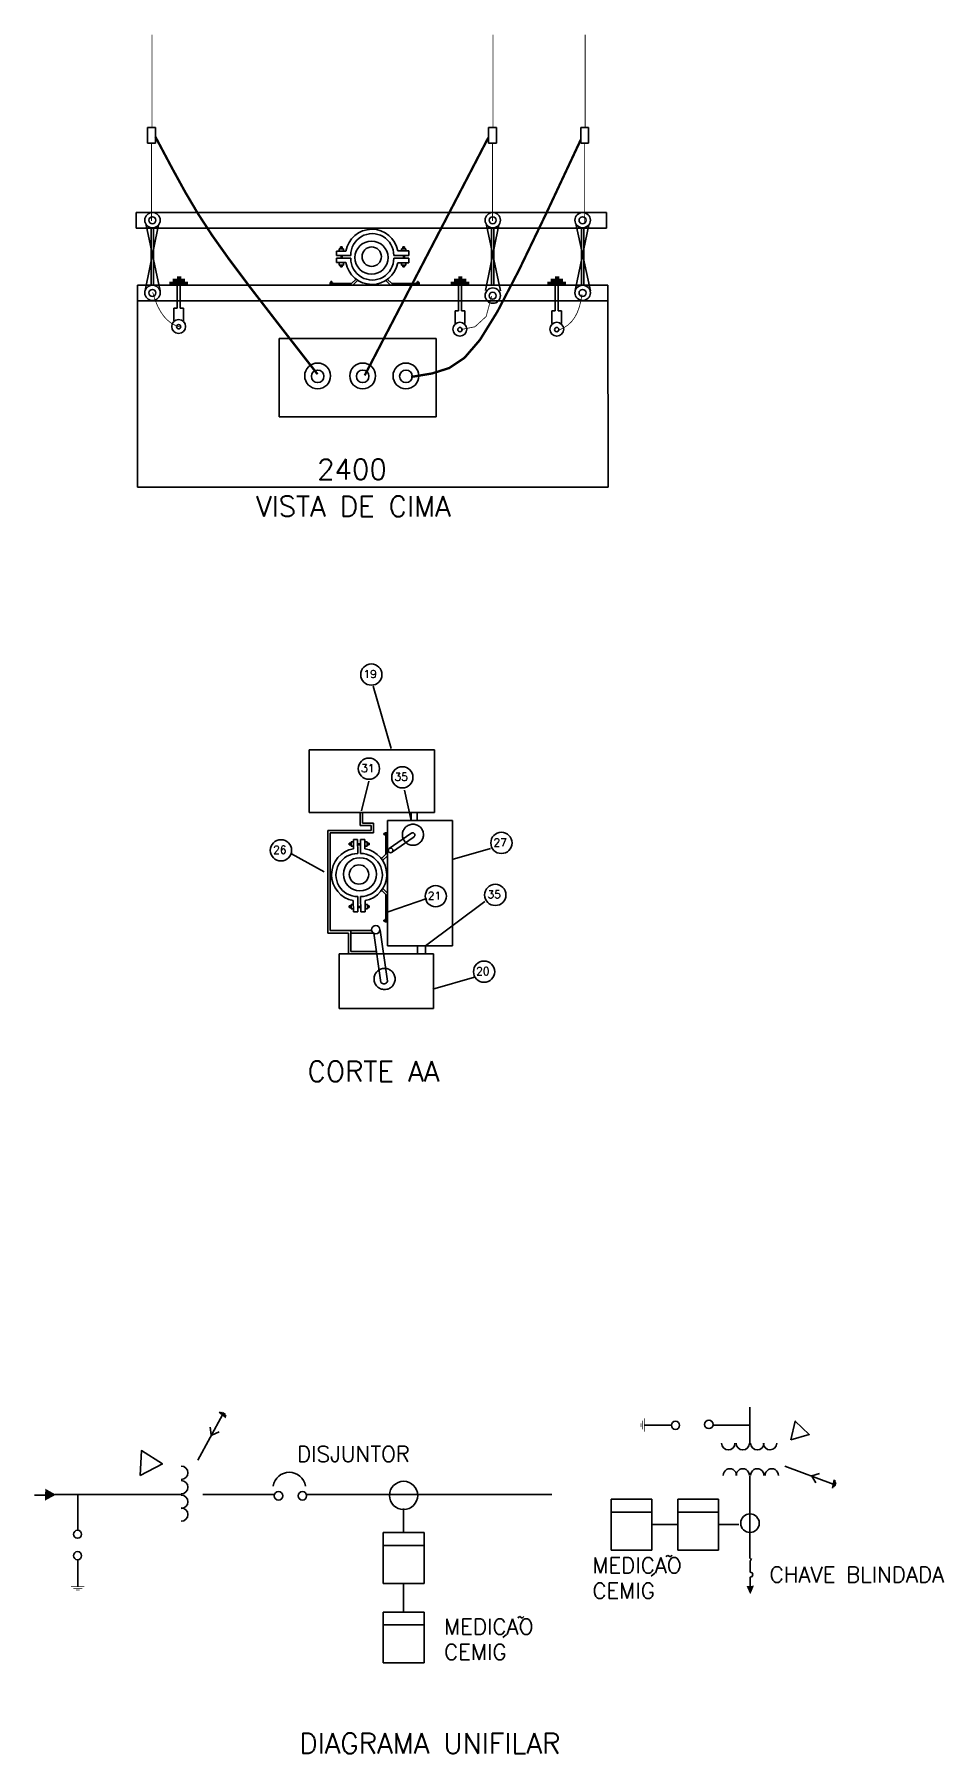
# Model space of a CAD drawing. Extents: x 0 to 422, y 0 to 49.
# Drawn here: x 0.3908 to 0.5068, y 0.1892 to 0.4086 of the extents above; entities that cross this region are included whole.
import ezdxf

# ---------------------------------------------------------------- set-up
doc = ezdxf.new("R2010")
doc.units = 0
doc.header["$LTSCALE"] = 100
doc.header["$MEASUREMENT"] = 0
doc.linetypes.add('DASHED', pattern=[0.75, 0.5, -0.25])
doc.layers.get('0').update_dxf_attribs({"linetype": 'CONTINUOUS'})
doc.styles.add('ROMANS', font='ROMANS.shx', dxfattribs={"height": 250})

msp = doc.modelspace()

# ---------------------------------------------------------------- linework, layer by layer
for p, q in [((0.4052167219334371, 0.3966959749875568), (0.4062167219334371, 0.3966959749875568)), ((0.4052167219334371, 0.3946959749875568), (0.4052167219334371, 0.3966959749875568)), ((0.4062167219334371, 0.3966959749875568), (0.4062167219334371, 0.3946959749875568)), ((0.4487085146964511, 0.3966959749875568), (0.4497085146964511, 0.3966959749875568)), ((0.4487085146964511, 0.3946959749875568), (0.4487085146964511, 0.3966959749875568)), ((0.4497085146964511, 0.3966959749875568), (0.4497085146964511, 0.3946959749875568)), ((0.4604726895688092, 0.3946959749875568), (0.4604726895688092, 0.3966959749875568)), ((0.4604726895688092, 0.3966959749875568), (0.4614726895688092, 0.3966959749875568)), ((0.4614726895688092, 0.3966959749875568), (0.4614726895688092, 0.3946959749875568)), ((0.4062167219334371, 0.3946959749875568), (0.4052167219334371, 0.3946959749875568)), ((0.4497085146964511, 0.3946959749875568), (0.4487085146964511, 0.3946959749875568)), ((0.4614726895688092, 0.3946959749875568), (0.4604726895688092, 0.3946959749875568)), ((0.4037534609374626, 0.3858768398964381), (0.4637534609374626, 0.3858768398964381)), ((0.4037534609374626, 0.3838768398964381), (0.4037534609374626, 0.3858768398964381)), ((0.4637534609374626, 0.3838768398964381), (0.4037534609374626, 0.3838768398964381)), ((0.4066072259145603, 0.3842954630522768), (0.4048861265252225, 0.3758977942232773)), ((0.4050112986783237, 0.3842641907540565), (0.4068262748717304, 0.3758665230412476)), ((0.4056684455498338, 0.3838889287563689), (0.4056684455498338, 0.3765857758545935)), ((0.4059813728515775, 0.3838889287563689), (0.4059813728515775, 0.3765857758545935)), ((0.4500239059215209, 0.3842954630522768), (0.4483028065321834, 0.3758977942232773)), ((0.4484279786852843, 0.3842641907540565), (0.450242954878691, 0.3758665230412476)), ((0.4490851255567945, 0.3838889287563689), (0.4490851255567945, 0.3765857758545935)), ((0.4493980528585382, 0.3838889287563689), (0.4493980528585382, 0.3765857758545935)), ((0.4614893803727609, 0.3842954630522768), (0.4597682809834231, 0.3758977942232773)), ((0.4598934531365241, 0.3842641907540565), (0.4617084293299309, 0.3758665230412476)), ((0.4605506000080344, 0.3838889287563689), (0.4605506000080344, 0.3765857758545935)), ((0.4608635273097781, 0.3838889287563689), (0.4608635273097781, 0.3765857758545935)), ((0.4637534609374626, 0.3858768398964381), (0.4637534609374626, 0.3838768398964381)), ((0.4293219393371162, 0.3809294036412685), (0.430513133740595, 0.3809294036412685)), ((0.4293219393371162, 0.3809294036412685), (0.4293219393371162, 0.3803948413578405)), ((0.4293219393371162, 0.3803948413578405), (0.4311226545951226, 0.3803948413578405)), ((0.4293219393371162, 0.3800169674105506), (0.4311226545951226, 0.3800169674105506)), ((0.4293219393371162, 0.3800169674105506), (0.4293219393371162, 0.3794824051271226)), ((0.4293219393371162, 0.3794824051271226), (0.430513133740595, 0.3794824051271226)), ((0.429634849791952, 0.3812361162521748), (0.4301893904382879, 0.3812361162521748)), ((0.429634849791952, 0.3809469861987191), (0.429634849791952, 0.3812361162521748)), ((0.429803622836491, 0.3814770587742433), (0.4300206173937487, 0.3814770587742433)), ((0.429803622836491, 0.3812602116395792), (0.429803622836491, 0.3814770587742433)), ((0.429900065861929, 0.3803928198575014), (0.429900065861929, 0.3800073131195605)), ((0.4300206173937487, 0.3814770587742433), (0.4300206173937487, 0.3812602116395792)), ((0.4300206173937487, 0.3803928198575014), (0.4300206173937487, 0.3800073131195605)), ((0.4301893904382879, 0.3812361162521748), (0.4301893904382879, 0.3809469861987191)), ((0.4366175433939235, 0.3803948413578405), (0.4385529924074689, 0.3803948413578405)), ((0.4366175433939235, 0.3800169674105506), (0.4385529924074689, 0.3800169674105506)), ((0.4371298035812755, 0.3809537014993366), (0.4385529924074689, 0.3809537014993366)), ((0.437615408897958, 0.3809469861987191), (0.437615408897958, 0.3812361162521748)), ((0.437615408897958, 0.3812361162521748), (0.4381699495442942, 0.3812361162521748)), ((0.4377841819424972, 0.3812602116395792), (0.4377841819424972, 0.3814770587742433)), ((0.4377841819424972, 0.3814770587742433), (0.438001176499755, 0.3814770587742433)), ((0.437880624967935, 0.3803928198575014), (0.437880624967935, 0.3800073131195605)), ((0.438001176499755, 0.3814770587742433), (0.438001176499755, 0.3812602116395792)), ((0.438001176499755, 0.3803928198575014), (0.438001176499755, 0.3800073131195605)), ((0.4381699495442942, 0.3812361162521748), (0.4381699495442942, 0.3809469861987191)), ((0.4385529924074689, 0.3809537014993366), (0.4385529924074689, 0.3803948413578405)), ((0.4385529924074689, 0.3800169674105506), (0.4385529924074689, 0.3794581072690545)), ((0.429634849791952, 0.3794531467783427), (0.429634849791952, 0.3791640167248871)), ((0.429634849791952, 0.3791640167248871), (0.4301893904382879, 0.3791640167248871)), ((0.429803622836491, 0.3791399213374821), (0.429803622836491, 0.3789230742028186)), ((0.429803622836491, 0.3789230742028186), (0.4300206173937487, 0.3789230742028186)), ((0.4300206173937487, 0.3789230742028186), (0.4300206173937487, 0.3791399213374821)), ((0.4301893904382879, 0.3791640167248871), (0.4301893904382879, 0.3794531467783427)), ((0.4318173633530552, 0.3773771396561106), (0.4312283306322872, 0.3767885049711472)), ((0.4357916901392911, 0.3773615821004432), (0.4363628127030271, 0.3767908451026202)), ((0.4371298035812755, 0.3794581072690545), (0.4385529924074689, 0.3794581072690545)), ((0.437615408897958, 0.3794531467783427), (0.437615408897958, 0.3791640167248871)), ((0.437615408897958, 0.3791640167248871), (0.4381699495442942, 0.3791640167248871)), ((0.4377841819424972, 0.3791399213374821), (0.4377841819424972, 0.3789230742028186)), ((0.4377841819424972, 0.3789230742028186), (0.438001176499755, 0.3789230742028186)), ((0.438001176499755, 0.3789230742028186), (0.438001176499755, 0.3791399213374821)), ((0.4381699495442942, 0.3791640167248871), (0.4381699495442942, 0.3794531467783427)), ((0.4039239239230293, 0.3766035578791834), (0.4639239239230296, 0.3766035578791834)), ((0.4039239239230293, 0.3746035578791834), (0.4039239239230293, 0.3766035578791834)), ((0.4089827403609069, 0.3765183010464526), (0.4089827403609069, 0.3736703911015307)), ((0.4093678495417667, 0.3765183010464526), (0.4093678495417667, 0.3736703911015307)), ((0.4284834533473829, 0.3769460915591545), (0.4288049570053873, 0.3769460915591545)), ((0.4284834533473829, 0.3767885049711472), (0.4284834533473826, 0.3769460915591545)), ((0.4312283306322872, 0.3767885049711472), (0.4284901272253386, 0.3767885049711472)), ((0.4284901272253386, 0.3767885049711472), (0.4284901272253386, 0.3766047315970827)), ((0.4285900688632738, 0.377056535750694), (0.4286983392496064, 0.377056535750694)), ((0.4285900688632738, 0.3769460915591545), (0.4285900688632738, 0.377056535750694)), ((0.4286983392496064, 0.377056535750694), (0.4286983392496064, 0.3769460915591545)), ((0.4288049570053873, 0.3769460915591545), (0.4288049570053873, 0.3767885049711472)), ((0.4320201058378785, 0.3772194298091249), (0.4314038190592743, 0.3766035578791834)), ((0.4355901179967699, 0.3771937182300703), (0.4361802783476568, 0.3766035578791834)), ((0.4363628127030271, 0.3767908451026202), (0.4398567369330432, 0.3767908451026202)), ((0.4395363497211112, 0.3769460915591545), (0.439857853379116, 0.3769460915591545)), ((0.4395363497211112, 0.3767885049711472), (0.4395363497211112, 0.3769460915591545)), ((0.4396429652370026, 0.3769460915591545), (0.4396429652370026, 0.377056535750694)), ((0.4396429652370026, 0.377056535750694), (0.4397512356233353, 0.377056535750694)), ((0.4397512356233353, 0.377056535750694), (0.4397512356233353, 0.3769460915591545)), ((0.4398567369330432, 0.3767908451026202), (0.4398567369330432, 0.3766025383796933)), ((0.439857853379116, 0.3769460915591545), (0.439857853379116, 0.3767885049711472)), ((0.4448614945809224, 0.3765183010464526), (0.4448614945809224, 0.3733141416582576)), ((0.4452466037617823, 0.3765183010464526), (0.4452466037617823, 0.3733141416582576)), ((0.4572195503800387, 0.3765183010464526), (0.4572195503800387, 0.3733141416582576)), ((0.4576046595608984, 0.3765183010464526), (0.4576046595608984, 0.3733141416582576)), ((0.4639239239230296, 0.3766035578791834), (0.4639239239230296, 0.3746035578791834)), ((0.4639239239230296, 0.3746035578791834), (0.4039239239230293, 0.3746035578791834)), ((0.4039239239230293, 0.3746035578791834), (0.4039239239230293, 0.350835441459231)), ((0.4085591216484153, 0.3736703911015307), (0.4085591216484153, 0.3720540094194326)), ((0.4089827403609069, 0.3736703911015307), (0.4085591216484153, 0.3736703911015307)), ((0.4093678495417667, 0.3736703911015307), (0.4097914697947628, 0.3736703911015307)), ((0.4097914697947628, 0.3736703911015307), (0.4097914697947628, 0.3720540094194326)), ((0.4444378758684308, 0.3733141416582576), (0.4444378758684308, 0.3716977599761595)), ((0.4448614945809224, 0.3733141416582576), (0.4444378758684308, 0.3733141416582576)), ((0.4452466037617823, 0.3733141416582576), (0.4456702240147785, 0.3733141416582576)), ((0.4456702240147785, 0.3733141416582576), (0.4456702240147785, 0.3716977599761595)), ((0.4572195503800387, 0.3733141416582576), (0.4567959316675471, 0.3733141416582576)), ((0.4567959316675471, 0.3733141416582576), (0.4567959316675471, 0.3716977599761595)), ((0.4576046595608984, 0.3733141416582576), (0.4580282798138946, 0.3733141416582576)), ((0.4580282798138946, 0.3733141416582576), (0.4580282798138946, 0.3716977599761595)), ((0.4639688562655609, 0.350835441459231), (0.4639239239230296, 0.3746035578791834)), ((0.4220108858101093, 0.369801979204452), (0.4420108858101093, 0.369801979204452)), ((0.4220108858101093, 0.359801979204452), (0.4220108858101093, 0.369801979204452)), ((0.4420108858101093, 0.369801979204452), (0.4420108858101093, 0.359801979204452)), ((0.4420108858101093, 0.359801979204452), (0.4220108858101093, 0.359801979204452)), ((0.4039239239230293, 0.350835441459231), (0.4639688562655609, 0.350835441459231)), ((0.436276857508818, 0.3174834455045243), (0.4340008053103078, 0.3254443322916141)), ((0.425834207242761, 0.317296709198357), (0.441834207242761, 0.317296709198357)), ((0.425834207242761, 0.3092967091983569), (0.425834207242761, 0.317296709198357)), ((0.441834207242761, 0.317296709198357), (0.441834207242761, 0.3092967091983569)), ((0.432483443246275, 0.3095225587174351), (0.4334317922606803, 0.3133134534187393)), ((0.4388450776967117, 0.3082967091983569), (0.4379838966577005, 0.3121761876464648)), ((0.441834207242761, 0.3132967091983569), (0.441834207242761, 0.3122967091983569)), ((0.4323429440221407, 0.3092967091983569), (0.425834207242761, 0.3092967091983569)), ((0.441834207242761, 0.3092967091983569), (0.4323429440221407, 0.3092967091983569)), ((0.4323429440221407, 0.3076547068102237), (0.4323429440221407, 0.3092967091983569)), ((0.4326429440221406, 0.3079547068102234), (0.4326429440221406, 0.3092967091983569)), ((0.441834207242761, 0.3092967091983569), (0.435834207242761, 0.3092967091983569)), ((0.4388450776967117, 0.3092967091983569), (0.4388450776967117, 0.3082967091983569)), ((0.4395923606665048, 0.3092967091983569), (0.4395923606665048, 0.3082967091983569)), ((0.4337265484506326, 0.3076547068102237), (0.4323429440221407, 0.3076547068102237)), ((0.4340265484506328, 0.3079547068102234), (0.4326429440221406, 0.3079547068102234)), ((0.4337265484506326, 0.3069974727619397), (0.4337265484506326, 0.3076547068102237)), ((0.4340265484506328, 0.3066974727619399), (0.4340265484506328, 0.3079547068102234)), ((0.4441089846941019, 0.3082911277986036), (0.435834207242761, 0.3082967091983569)), ((0.435834207242761, 0.3082967091983569), (0.4358342072427612, 0.2922967055586737)), ((0.4441089846941019, 0.3082911277986036), (0.4441089846941019, 0.2922911241589209)), ((0.4281921318566098, 0.2939343553470389), (0.4281921318566098, 0.3069974727619397)), ((0.4281921318566098, 0.3069974727619397), (0.4337265484506326, 0.3069974727619397)), ((0.4284921318566097, 0.2942343553470391), (0.4284921318566097, 0.3066974727619399)), ((0.4284921318566097, 0.3066974727619399), (0.4340265484506328, 0.3066974727619399)), ((0.4311474162072799, 0.3053978572872407), (0.4309305691219542, 0.3053977110077308)), ((0.4309305691219542, 0.3053977110077308), (0.4309307155009116, 0.3051807164998446)), ((0.4309307155009116, 0.3051807164998446), (0.4311475625862373, 0.3051808627793549)), ((0.4314605277269108, 0.3055668415872206), (0.4311713977392393, 0.3055666465475096)), ((0.4311713977392393, 0.3055666465475096), (0.4311717718181227, 0.3050121060273455)), ((0.4311717718181227, 0.3050121060273455), (0.4314609018057942, 0.3050123010670568)), ((0.4314778991990012, 0.3058797638316036), (0.4320124613608024, 0.305880124433596)), ((0.4314778991990012, 0.3058797638316036), (0.4314787027481645, 0.3046885696991513)), ((0.4320124613608024, 0.305880124433596), (0.4320136760770862, 0.304079409585298)), ((0.4320148728499934, 0.3053019994039742), (0.4324003795002217, 0.3053022594569225)), ((0.4320149541709619, 0.3051814478995826), (0.4324004608211902, 0.3051817079525309)), ((0.432390335222117, 0.3058803793376601), (0.4329248973839182, 0.3058807399396524)), ((0.432390335222117, 0.3058803793376601), (0.4323915499384003, 0.3040796644893617)), ((0.4329248973839182, 0.3058807399396524), (0.4329257009330815, 0.3046895458072004)), ((0.4329543668074008, 0.3055678492929428), (0.4332434967950718, 0.3055680443326537)), ((0.4332438708739552, 0.30501350381249), (0.4329547408862842, 0.3050133087727787)), ((0.4332434967950718, 0.3055680443326537), (0.4332438708739552, 0.30501350381249)), ((0.4332677060269574, 0.3053992875806448), (0.433484553112283, 0.3053994338601547)), ((0.4334846994912406, 0.3051824393522684), (0.4332678524059149, 0.3051822930727586)), ((0.433484553112283, 0.3053994338601547), (0.4334846994912406, 0.3051824393522684)), ((0.4354607166737782, 0.3066143211789945), (0.435350272507368, 0.3066142466761781)), ((0.435350272507368, 0.3066142466761781), (0.435350345543791, 0.3065059763144796)), ((0.435350345543791, 0.3065059763144796), (0.4354607897102011, 0.306506050817296)), ((0.4356182313058411, 0.3067210429744942), (0.4354606447536882, 0.3067209366706279)), ((0.4354606447536882, 0.3067209366706279), (0.435460861631802, 0.3063994330857732)), ((0.435460861631802, 0.3063994330857732), (0.4356184481839547, 0.3063995393896398)), ((0.4356182358078678, 0.306714369098057), (0.4358020091401189, 0.3067144930668569)), ((0.4356200829295886, 0.3039761663141189), (0.4356182358078678, 0.306714369098057)), ((0.4388001437980589, 0.3066347548917638), (0.4360504273587014, 0.3047210899793345)), ((0.439092298477906, 0.3061396261282512), (0.4364538941878422, 0.3042871751975909)), ((0.427741661764405, 0.3017512074320021), (0.4235688933321625, 0.3040257521671351)), ((0.4350318457249058, 0.3033867366495243), (0.4356200829295886, 0.3039761663141189)), ((0.4351896923008837, 0.3031841005978441), (0.4358051483594594, 0.3038008026876201)), ((0.4440691831961823, 0.3033149511665256), (0.4489690198129664, 0.3047365399771607)), ((0.4320173827880004, 0.2985845220367233), (0.4320186883922166, 0.2966490734635413)), ((0.4323952566493148, 0.2985847769407869), (0.4323965622535308, 0.296649328367605)), ((0.4350500842558512, 0.2994124212622755), (0.4356212063884363, 0.2988416838330109)), ((0.4352178121126382, 0.2996141065955917), (0.4358083704362702, 0.2990243444860025)), ((0.4356212063884363, 0.2988416838330109), (0.435623563300023, 0.2953477603979509)), ((0.4358975215440402, 0.2966334982661829), (0.4408289801107602, 0.2983393969245944)), ((0.4311527996875693, 0.2974172999970137), (0.4309359526022437, 0.2974171537175039)), ((0.4309359526022437, 0.2974171537175039), (0.4309360989812011, 0.2972001592096176)), ((0.4309360989812011, 0.2972001592096176), (0.4311529460665267, 0.2972003054891275)), ((0.4314659112072001, 0.2975862842969936), (0.4311767812195288, 0.2975860892572823)), ((0.4311767812195288, 0.2975860892572823), (0.4311771552984123, 0.2970315487371186)), ((0.4311771552984123, 0.2970315487371186), (0.4314662852860835, 0.2970317437768299)), ((0.4314588683312306, 0.2980718849732193), (0.4314598283778754, 0.2966486964708374)), ((0.4314598283778752, 0.2966486964708374), (0.4320186883922166, 0.2966490734635413)), ((0.432020256330283, 0.2973214421137468), (0.4324057629805113, 0.2973217021666951)), ((0.4320203376512515, 0.2972008906093552), (0.4324058443014798, 0.2972011506623039)), ((0.4323965622535308, 0.296649328367605), (0.4329554222678723, 0.2966497053603089)), ((0.4329544622212271, 0.2980728938626908), (0.4329554222678723, 0.2966497053603089)), ((0.4329597502876901, 0.2975872920027155), (0.4332488802753613, 0.2975874870424268)), ((0.4332492543542448, 0.2970329465222631), (0.4329601243665735, 0.2970327514825517)), ((0.4332488802753613, 0.2975874870424268), (0.4332492543542448, 0.2970329465222631)), ((0.433273089507247, 0.2974187302904174), (0.4334899365925725, 0.2974188765699278)), ((0.4334900829715299, 0.2972018820620415), (0.4332732358862041, 0.2972017357825316)), ((0.4334899365925725, 0.2974188765699278), (0.4334900829715299, 0.2972018820620415)), ((0.440667287188075, 0.2922934456098265), (0.4482261497559181, 0.2979603127306978)), ((0.4308529090006624, 0.2939343553470389), (0.4281921318566098, 0.2939343553470389)), ((0.4311093407135935, 0.2942343553470391), (0.4284921318566097, 0.2942343553470391)), ((0.4308529090006624, 0.2912939184984798), (0.4308529090006624, 0.2939343553470389)), ((0.4311529090006624, 0.2942343553470391), (0.4311093407135935, 0.2942343553470391)), ((0.4338120450921139, 0.2942343553470391), (0.4311093407135935, 0.2942343553470391)), ((0.4340194248161933, 0.2939343553470389), (0.4311093407135935, 0.2939343553470389)), ((0.4311529090006624, 0.291788090556981), (0.4311529090006624, 0.2942343553470391)), ((0.4358277762140521, 0.2877750632784), (0.4348654429437333, 0.2942931420963991)), ((0.4354681726739129, 0.2955614273200791), (0.4353577285075027, 0.295561352817263)), ((0.4353577285075027, 0.295561352817263), (0.4353578015439256, 0.2954530824555646)), ((0.4353578015439256, 0.2954530824555646), (0.4354682457103358, 0.2954531569583806)), ((0.4356256873059757, 0.2956681491155791), (0.435468100753823, 0.2956680428117124)), ((0.435468100753823, 0.2956680428117124), (0.4354683176319367, 0.2953465392268581)), ((0.4354683176319367, 0.2953465392268581), (0.4356259041840894, 0.2953466455307248)), ((0.435623563300023, 0.2953477603979509), (0.4358118699801052, 0.2953478874248318)), ((0.4311529090006624, 0.291788090556981), (0.4311529090006624, 0.2915924187565929)), ((0.4349738294985963, 0.2876024087045767), (0.4340709610067567, 0.2939182228465106)), ((0.4358234151246335, 0.2922967128380387), (0.4441089846941019, 0.2922911241589209)), ((0.439667287188075, 0.2922939184984798), (0.439667287188075, 0.2912939184984798)), ((0.440667287188075, 0.2922939184984798), (0.440667287188075, 0.2912939184984798)), ((0.440667287188075, 0.2912939184984798), (0.440667287188075, 0.2922934456098265)), ((0.4438234133047926, 0.2922913167789752), (0.4440981927009881, 0.2922913167789752)), ((0.429667287188075, 0.2912939184984798), (0.441667287188075, 0.2912939184984798)), ((0.429667287188075, 0.2842939184984798), (0.429667287188075, 0.2912939184984798)), ((0.4339829801635639, 0.2912924187565932), (0.4308529090006624, 0.2912924187565932)), ((0.4344034431197175, 0.2915924187565929), (0.4311529090006624, 0.2915924187565929)), ((0.441667287188075, 0.2912939184984798), (0.440667287188075, 0.2912939184984798)), ((0.441667287188075, 0.2912939184984798), (0.441667287188075, 0.2842939184984798)), ((0.4415876520403155, 0.2867771641284412), (0.446898446571813, 0.2882935140946125)), ((0.441667287188075, 0.2842939184984798), (0.429667287188075, 0.2842939184984798)), ((0.4143253600402408, 0.2327913553972862), (0.4152031776147445, 0.2321267937167713)), ((0.4145239551097642, 0.2328078650379812), (0.4152262091693673, 0.2322762156935696)), ((0.4147831753042603, 0.2327720571089749), (0.4151343023340618, 0.2325062324367691)), ((0.4820635797486286, 0.2301375593622584), (0.4820635797486286, 0.2334435438251635)), ((0.4116079329038236, 0.2266813117376278), (0.414757702962647, 0.2324520492663801)), ((0.4133403692640223, 0.2299077042944823), (0.4131807682184855, 0.2308912761430474)), ((0.4706948789322579, 0.2311526560879424), (0.4686005925790934, 0.2311540512576703)), ((0.4706948789322579, 0.2311526560879424), (0.4720905152481772, 0.2311517263442447)), ((0.4820635797486286, 0.231152286020043), (0.4773376098722089, 0.231152286020043)), ((0.4133935774952353, 0.2298811286810628), (0.4143246033009524, 0.230279865689372)), ((0.4820635797486286, 0.2301375593622584), (0.4820635797486286, 0.2288579011682114)), ((0.4820635797486286, 0.2246438523257525), (0.4820635797486286, 0.2237352203658029)), ((0.4865129644382252, 0.225911875802642), (0.492679542765368, 0.2236324515805145)), ((0.4899391245649958, 0.2246186737848611), (0.4904652403216677, 0.2237724537865111)), ((0.4899617625741138, 0.2246736728724955), (0.490925539504594, 0.2249850155791401)), ((0.4925766748546031, 0.2230925745149152), (0.4928015423304429, 0.2241703688086586)), ((0.492708794366799, 0.2232432352749684), (0.492888688347471, 0.2241054707099629)), ((0.4928036731685037, 0.2233165031392414), (0.4929385936540076, 0.2239631797154875)), ((0.4929090524911082, 0.2234079985892218), (0.492998999481444, 0.223839116306719)), ((0.3921417223508385, 0.2222236079270479), (0.3907682381564738, 0.2222236079270479)), ((0.3940423669757799, 0.2222969776420373), (0.3933742524544543, 0.2222969776420373)), ((0.3940423669757799, 0.2222969776420373), (0.40964236697578, 0.2222969776420373)), ((0.3940423669757799, 0.2222969776420373), (0.4005423669757799, 0.2222969776420373)), ((0.3962982700677716, 0.2223410183020719), (0.3962982700677716, 0.2177650183020719)), ((0.4122423669757799, 0.2222969776420373), (0.4213989347031037, 0.2222969776420373)), ((0.4254716490879095, 0.2222969776420373), (0.4382423669757799, 0.2222969776420373)), ((0.4382423669757799, 0.2222969776420373), (0.4567863341600702, 0.2222969776420373)), ((0.4643404554519954, 0.2152066237753588), (0.4643404554519954, 0.2217066237753588)), ((0.4643404554519954, 0.2217066237753588), (0.4695404554519952, 0.2217066237753588)), ((0.4695404554519952, 0.2217066237753588), (0.4695404554519952, 0.2152066237753588)), ((0.4728471953175253, 0.2217066237753588), (0.4780471953175253, 0.2217066237753588)), ((0.4728471953175253, 0.2152066237753588), (0.4728471953175253, 0.2217066237753588)), ((0.4780471953175253, 0.2217066237753588), (0.4780471953175253, 0.2152066237753588)), ((0.4820635797486286, 0.2237352203658029), (0.4820635797486286, 0.214150104688676)), ((0.4378757399730102, 0.2205259173334066), (0.4378757399730102, 0.2174560784425171)), ((0.4643404554519954, 0.2200536261893744), (0.469539032662102, 0.2200536261893744)), ((0.4728471953175253, 0.2200536261893744), (0.4780457725276321, 0.2200536261893744)), ((0.4352757399730103, 0.2174560784425171), (0.4404757399730103, 0.2174560784425171)), ((0.4352757399730103, 0.2109560784425171), (0.4352757399730103, 0.2174560784425171)), ((0.4404757399730103, 0.2174560784425171), (0.4404757399730103, 0.2109560784425171)), ((0.4695404554519952, 0.2184566237753588), (0.4728471953175253, 0.2184566237753588)), ((0.4780471953175253, 0.2184566237753588), (0.4806457873076962, 0.2184566237753588)), ((0.4352757399730103, 0.2158030808565327), (0.4404743171831169, 0.2158030808565327)), ((0.4695404554519952, 0.2152066237753588), (0.4643404554519954, 0.2152066237753588)), ((0.4780471953175253, 0.2152066237753588), (0.4728471953175253, 0.2152066237753588)), ((0.3963031020262062, 0.2126244171888879), (0.3963031020262062, 0.2140200538144955)), ((0.4713897715381965, 0.2143450768460439), (0.4714590096941274, 0.2144603981956366)), ((0.4714590096941274, 0.2144603981956366), (0.471597487995591, 0.2145295915820275)), ((0.471597487995591, 0.2145295915820275), (0.4717359662970549, 0.2144373342140357)), ((0.4717359662970549, 0.2144373342140357), (0.4717821250676754, 0.2143912062508343)), ((0.4717821250676754, 0.2143912062508343), (0.4719436827544493, 0.2143912062508343)), ((0.4719436827544493, 0.2143912062508343), (0.4720590796810008, 0.2144603981956366)), ((0.4720590796810008, 0.2144603981956366), (0.4721283198265336, 0.2145526555636284)), ((0.4822784818824729, 0.2141509614138026), (0.4820802546170881, 0.2138069787792256)), ((0.4820802546170881, 0.2138069787792256), (0.4820802546170881, 0.2123899639874831)), ((0.3963031020262062, 0.2126244171888879), (0.3963031020262062, 0.2105301303710071)), ((0.4404757399730103, 0.2109560784425171), (0.4352757399730103, 0.2109560784425171)), ((0.4378757399730102, 0.2109560784425171), (0.4378757399730102, 0.2073020008999133)), ((0.4699126749615222, 0.2122462285717752), (0.4694510812865103, 0.2118772005413966)), ((0.4821092102409131, 0.2117535454395466), (0.4821092102409131, 0.2106671101056013)), ((0.4821092102409131, 0.2108219104099544), (0.4821092102409131, 0.2099834691565229)), ((0.4352757399730103, 0.2073020008999133), (0.4404757399730103, 0.2073020008999133)), ((0.4352757399730103, 0.2008020008999133), (0.4352757399730103, 0.2073020008999133)), ((0.4404757399730103, 0.2073020008999133), (0.4404757399730103, 0.2008020008999133)), ((0.4524754592276051, 0.2065349948110093), (0.4525446973835359, 0.206650316160602)), ((0.4525446973835359, 0.206650316160602), (0.4526831756849998, 0.2067195095469929)), ((0.4526831756849998, 0.2067195095469929), (0.4528216539864636, 0.2066272521790011)), ((0.4528216539864636, 0.2066272521790011), (0.452867812757084, 0.2065811242157997)), ((0.452867812757084, 0.2065811242157997), (0.4530293704438581, 0.2065811242157997)), ((0.4530293704438581, 0.2065811242157997), (0.4531447673704094, 0.206650316160602)), ((0.4531447673704094, 0.206650316160602), (0.4532140075159424, 0.2067425735285938)), ((0.4352757399730103, 0.2056490033139285), (0.4404743171831169, 0.2056490033139285)), ((0.4509983626509308, 0.2044361465367406), (0.4505367689759188, 0.204067118506362)), ((0.4404757399730103, 0.2008020008999133), (0.4352757399730103, 0.2008020008999133))]:
    msp.add_line(p, q)
for points, const_width in [([(0.4057771093578633, 0.4085378918913366), (0.4057771093578633, 0.3966959749875568)], 0.0001), ([(0.449268902120877, 0.4085378918913366), (0.4492689021208773, 0.3966959749875568)], 0.0001), ([(0.4610330769932354, 0.4085378918913366), (0.4610330769932354, 0.3966959749875568)], 0.0001), ([(0.4062167241834146, 0.3955084768433126), (0.4082846453807057, 0.3916143771299012), (0.4100155720145957, 0.3884611212592427), (0.4116518059647357, 0.385693851159399), (0.4134356491107764, 0.3829577087584313), (0.415609403332369, 0.3798978359844014), (0.4184153705091646, 0.3761593747653696), (0.4220958525208141, 0.3713874670293985), (0.4268931512469682, 0.3652272547045486)], 0.0003), ([(0.4486666990362853, 0.3953918814212461), (0.4329072930780511, 0.3650754862700983)], 0.0003), ([(0.4604726895688092, 0.3951393043961303), (0.4561158653941181, 0.385839572034855), (0.4525850043099621, 0.3784988580459263), (0.4498344185061616, 0.3732067154036186), (0.4476078637313766, 0.3696032599529517), (0.4456490957342661, 0.3673286075389456), (0.4437018702634897, 0.3660228740066205), (0.4415099430677066, 0.3653261752009968), (0.4388170698955766, 0.3648786269670937)], 0.0003), ([(0.4057167219334371, 0.3946959749875568), (0.4057167219334371, 0.3847709882686604)], 0.0001), ([(0.4492085146964511, 0.3946959749875568), (0.4492085146964511, 0.3847709882686604)], 0.0001), ([(0.4609726895688092, 0.3946959749875568), (0.4609726895688092, 0.3845334886398114)], 0.0001), ([(0.4084031363241924, 0.3772374377760276), (0.4084031363241924, 0.3772374377760276), (0.4099862619679872, 0.3772374377760271)], 0.0004), ([(0.4089636327132713, 0.3775068336068534), (0.4095027861826767, 0.3775068336068534)], 0.0004), ([(0.4442818905442079, 0.3772374377760276), (0.4442818905442079, 0.3772374377760276), (0.4458650161880029, 0.3772374377760271)], 0.0004), ([(0.4448423869332868, 0.3775068336068534), (0.4453815404026924, 0.3775068336068534)], 0.0004), ([(0.4566399463433242, 0.3772374377760276), (0.4566399463433242, 0.3772374377760276), (0.4582230719871188, 0.3772374377760271)], 0.0004), ([(0.4572004427324029, 0.3775068336068534), (0.4577395962018085, 0.3775068336068534)], 0.0004), ([(0.4058602332857749, 0.3756772448607431), (0.4061496492059374, 0.3747529903290474), (0.4064822339457361, 0.3739386721679913), (0.406856594962602, 0.3732328987971915), (0.4072713397139659, 0.3726342786362643), (0.407725075657259, 0.3721414201048265), (0.4082164102499129, 0.371752931622495), (0.4087439509493582, 0.3714674216088861), (0.4093063052130261, 0.3712834984836167)], 0.0001), ([(0.4079872786734001, 0.3768167859076498), (0.4103731627555871, 0.3768167859076498)], 0.0004), ([(0.4438660328934156, 0.3768167859076498), (0.4462519169756025, 0.3768167859076498)], 0.0004), ([(0.4491143677003394, 0.3752022456030455), (0.4484013859050603, 0.3725897480639969), (0.4469754268144563, 0.3712834984836167), (0.4451929768262124, 0.3709272490403437)], 0.0001), ([(0.4562240886925317, 0.3768167859076498), (0.4586099727747188, 0.3768167859076498)], 0.0004), ([(0.4606408819742713, 0.3754397452318945), (0.4604886307588719, 0.3745880858015949), (0.4602918183922031, 0.3738143559560159), (0.4600393045337136, 0.3731185557141616), (0.459719948842852, 0.3725006850950368), (0.4593226109790668, 0.3719607441176459), (0.4588361506018074, 0.371498732800993), (0.4582494273705219, 0.3711146511640823), (0.4575513009446597, 0.3708084992259192)], 0.0001), ([(0.4681567557679406, 0.2309251310349014), (0.4681570667202024, 0.2313919008234843)], 8.566272000000002e-05), ([(0.4683600121702933, 0.2305942426537413), (0.4683607629663862, 0.2317212610948764)], 8.566272000000002e-05), ([(0.4686000185299346, 0.2302923472690905), (0.4686011540562164, 0.2319968833896855)], 8.566272000000002e-05), ([(0.3954413978464164, 0.2105301303710071), (0.3971459343452435, 0.2105301303710071)], 8.566272000000002e-05), ([(0.3957432066947787, 0.2102899952818189), (0.3968702253859957, 0.2102899952818189)], 8.566272000000002e-05), ([(0.3960877867401529, 0.210091160851076), (0.3965545566323109, 0.210091160851076)], 8.566272000000002e-05)]:
    msp.add_lwpolyline(points, dxfattribs=dict(const_width=const_width))
for points in [[(0.4872621569587354, 0.2292631535711066), (0.4896251345069133, 0.2299715795780908), (0.4878301308140741, 0.2316637651598931)], [(0.4042822206743785, 0.2247224996923519), (0.4071091148784785, 0.2261964203088001), (0.4044192150794228, 0.2279076221951373)]]:
    msp.add_lwpolyline(points, close=True)
for points in [[(0.393372791623087, 0.2222747219677144, 0.0001664, 0.001519610007831228, 0), (0.3921417223508385, 0.2222820200540359, 0.001519610007831228, 0.001519610007831228, 0)], [(0.4821063828146268, 0.2096529617372767, 0.000104, 0.000949756254894517, 0), (0.4820915003824116, 0.2106386377572089, 0.000949756254894517, 0.000949756254894517, 0)]]:
    msp.add_lwpolyline(points, format="xyseb")
for centre, radius in [((0.4058362326790745, 0.3848837476994513), 0.0009794618728513847), ((0.4058227979392806, 0.3848703221648475), 0.000448374856798198), ((0.4492529126860351, 0.3848837476994513), 0.0009794618728513847), ((0.4492394779462413, 0.3848703221648475), 0.000448374856798198), ((0.4607183871372751, 0.3848837476994513), 0.0009794618728513847), ((0.4607049523974812, 0.3848703221648475), 0.000448374856798198), ((0.4337728415898145, 0.3801032647095399), 0.002115370574062679), ((0.4338043703771386, 0.3802281012692502), 0.001234556613606979), ((0.4058362326790745, 0.3756104667983864), 0.0009794618728513847), ((0.4058227979392806, 0.375597041263783), 0.000448374856798198), ((0.4492529126860351, 0.3752542173551133), 0.0009794618728513847), ((0.4492394779462413, 0.37524079182051), 0.000448374856798198), ((0.4607183871372751, 0.3756104667983864), 0.0009794618728513847), ((0.4607049523974812, 0.375597041263783), 0.000448374856798198), ((0.4091752957215892, 0.3713227899319523), 0.0008857500376243116), ((0.4091752957215892, 0.3712843048132627), 0.000269575964450487), ((0.4450540499416046, 0.3709665404886792), 0.0008857500376243116), ((0.4450603830555657, 0.3709280553699896), 0.000269575964450487), ((0.4574121057407207, 0.3709665404886792), 0.0008857500376243116), ((0.4574121057407207, 0.3709280553699896), 0.000269575964450487), ((0.4269066274553899, 0.3650109659298246), 0.001646870179733524), ((0.4326484174158645, 0.3650109659298246), 0.001646870179733524), ((0.4381676568524275, 0.3650109659298246), 0.001646870179733524), ((0.4269066274553899, 0.3649664846378819), 0.0008011794212738461), ((0.4326484174158645, 0.3649664846378819), 0.0008011794212738461), ((0.4381676568524275, 0.3649664846378819), 0.0008011794212738461), ((0.4337608858370251, 0.3269105040340515), 0.001355702790908603), ((0.4334447755671976, 0.3149059909560038), 0.001355702790908603), ((0.4377123734394039, 0.3138003166324361), 0.001355702790908603), ((0.4222225697095609, 0.3044810239321251), 0.001355702790908603), ((0.4503571119211094, 0.3054287542027428), 0.001355702790908603), ((0.4323070404071547, 0.301429419883712), 0.002115370574062679), ((0.4362128910292649, 0.3044685180315155), 0.0002971401668534056), ((0.4321822251443581, 0.3013978068920233), 0.001234556613606979), ((0.4419799713116105, 0.2986367246366349), 0.001355702790908603), ((0.4495668180416179, 0.2987946818801683), 0.001355702790908603), ((0.4343226627772578, 0.2943656506126244), 0.0005272275288225877), ((0.4481442854175492, 0.2890015174492564), 0.001355702790908603), ((0.4725607236544194, 0.2311244636934939), 0.0005146746637269277), ((0.4768157862462885, 0.231241265594731), 0.0005430673467929137), ((0.4378757399730102, 0.2221789149193915), 0.001799416944771543), ((0.4219138453751194, 0.2221243823263508), 0.0005430673467929137), ((0.4249567384158938, 0.2221243823263508), 0.0005430673467929137), ((0.4820635797486286, 0.2186367955935343), 0.001180706441952474), ((0.3962761526244327, 0.2172208510445412), 0.0005146746637269277), ((0.3962761526244327, 0.2144902802782026), 0.0005146746637269277)]:
    msp.add_circle(centre, radius)
at = {"linetype": 'DASHED'}
for centre in [(0.4390656308309307, 0.3064706880801727), (0.4354469738702211, 0.2880705265214888)]:
    msp.add_circle(centre, 0.001345107245816835, dxfattribs=at)
for centre, radius, start, end in [((0.4338235748923249, 0.3803679942890167), 0.003357707712094903, 10.04587500129558, 170.3749283617929), ((0.4338700989945229, 0.3804191415673904), 0.002747551860835553, 359.4932515668407, 180.5067484331593), ((0.4338235748923249, 0.3800438144793744), 0.003357707712094903, 189.6250716382071, 349.9541249987044), ((0.4338700989945229, 0.3799926672010007), 0.002747551860835553, 179.4932515668407, 0.506748433159269), ((0.4390099206560887, 0.3064251189884604), 0.0002971401668534056, 286.0952836034832, 135.6145123319411), ((0.432042345111294, 0.3013785080129665), 0.003357707712094903, 99.66372190305337, 259.9927752635507), ((0.4319912292285225, 0.3013319494187131), 0.002747551860835553, 89.531901831687, 270.5453986980056), ((0.4324177034978786, 0.3013322371073719), 0.002747551860835553, 269.531901831687, 90.54539869800558), ((0.432366524847177, 0.3013787266963437), 0.003357707712094903, 280.0845252661418, 80.41357862663924), ((0.4353419446867999, 0.2879798475411571), 0.0005272275288225877, 225.7164844376249, 337.1439486194897), ((0.4792961778234472, 0.2288422212822088), 0.0008542053366154238, 180.0383008493651, 0.03830084936505969), ((0.48114698307567, 0.2288434585011514), 0.0008542053366154238, 180.0383008493651, 0.03830084936505969), ((0.4829977471732797, 0.2288446956925827), 0.0008542053366154238, 180.0383008493651, 0.03830084936505969), ((0.484635001139062, 0.2288457901576094), 0.0008542053366154238, 180.0383008493651, 0.03830084936505969), ((0.4095045150063703, 0.225072733803655), 0.0008542053366154238, 270, 90), ((0.4095045150063703, 0.2232219281379066), 0.0008542053366154238, 270, 90), ((0.4232928025750686, 0.2230151216789791), 0.002109566000007105, 9.864824839872593, 170.1351751601274), ((0.4795046026773731, 0.2247309445748356), 0.0008542053366154238, 359.9618288470859, 179.9618288470859), ((0.4811418566456288, 0.2247298538159467), 0.0008542053366154238, 359.9618288470859, 179.9618288470859), ((0.4829926207460343, 0.2247286208139603), 0.0008542053366154238, 359.9618288470859, 179.9618288470859), ((0.4848434260010528, 0.2247273877845564), 0.0008542053366154238, 359.9618288470859, 179.9618288470859), ((0.4095045150063703, 0.2213711636267808), 0.0008542053366154238, 270, 90), ((0.4095045150063703, 0.2197339092951865), 0.0008542053366154238, 270, 90), ((0.4821092102409131, 0.2120718651607858), 0.0003183197212393029, 270, 90)]:
    msp.add_arc(centre, radius, start, end)

# ---------------------------------------------------------------- texts
at = {"style": 'ROMANS'}
for s, height, p in [('2400', 0.0026, (0.4268308695045873, 0.3517969558901405)), ('VISTA DE CIMA', 0.0026, (0.4190227419447157, 0.3470741200472794)), ('19', 0.001, (0.4327514547588634, 0.3264733745123126)), ('31', 0.001, (0.4324353444890356, 0.3144688614342649)), ('35', 0.001, (0.436702942361242, 0.3133631871106973)), ('26', 0.001, (0.4212131386313992, 0.3040438944103863)), ('27', 0.001, (0.4493476808429477, 0.3049916246810044)), ('21', 0.001, (0.4409705402334486, 0.2981995951148961)), ('35', 0.001, (0.4485573869634563, 0.2983575523584295)), ('20', 0.001, (0.4471348543393873, 0.2885643879275176)), ('CORTE AA', 0.0026, (0.4256137794280309, 0.2749838850627484)), ('DISJUNTOR', 0.002, (0.424287495750161, 0.2264675684286713)), ('MEDICAO ', 0.002, (0.4619508858997375, 0.2122474596887378)), ('CHAVE BLINDADA', 0.002, (0.4845680408622924, 0.2110859123670953)), ('CEMIG', 0.002, (0.4619508858997375, 0.2090093644506428)), ('MEDICAO ', 0.002, (0.4430365735891461, 0.2044373776537036)), ('CEMIG', 0.002, (0.4430365735891461, 0.2011992824156082)), ('DIAGRAMA UNIFILAR', 0.0026, (0.4245581900216068, 0.1892362008198034))]:
    msp.add_text(s, height=height, dxfattribs=at).set_placement(p)

doc.saveas('drawing.dxf')
